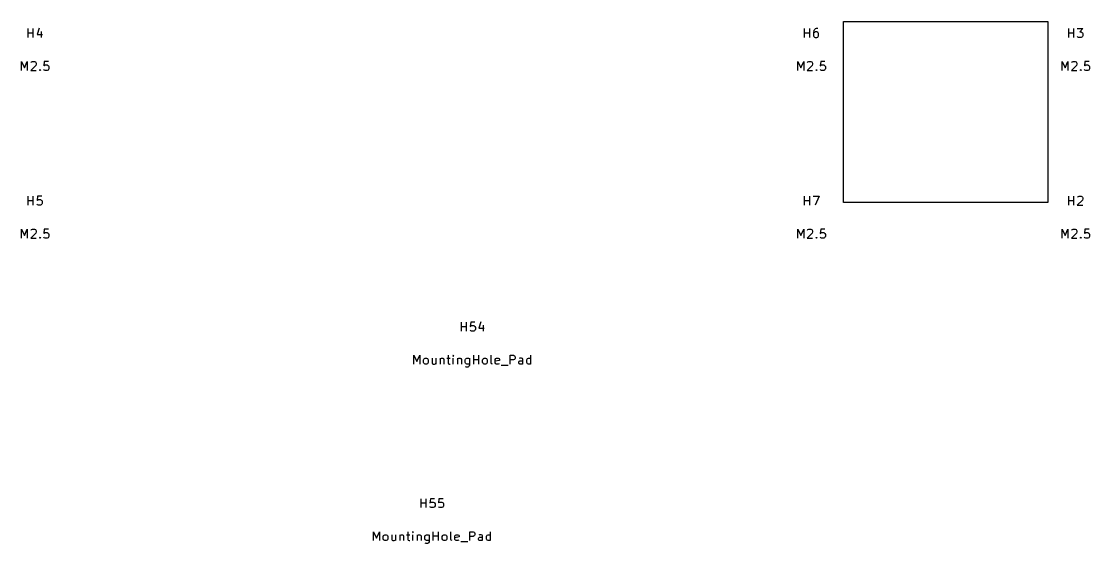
# Model space of a CAD drawing. Extents: x 10 to 349, y -106 to 34.
# Drawn here: x 229.6 to 349.4, y -24.3 to 34.3 of the extents above; entities that cross this region are included whole.
import ezdxf

# ---------------------------------------------------------------- set-up
doc = ezdxf.new("R2010")
doc.units = 0
doc.layers.add('BLACK', color=7, linetype='CONTINUOUS')

msp = doc.modelspace()

# ---------------------------------------------------------------- linework, layer by layer
at = {"layer": 'BLACK', "linetype": 'CONTINUOUS'}
for p, q in [((321.857, 34.275), (344.757, 34.275)), ((321.857, 13.975), (321.857, 34.275)), ((344.757, 34.275), (344.757, 13.975)), ((230.406, 32.4726), (230.406, 33.4726)), ((230.406, 32.9964), (230.977, 32.9964)), ((230.977, 32.4726), (230.977, 33.4726)), ((231.644, 33.5202), (231.406, 32.806)), ((231.406, 32.806), (232.025, 32.806)), ((231.882, 33.1393), (231.882, 32.4726)), ((317.478, 32.4726), (317.478, 33.4726)), ((317.478, 32.9964), (318.05, 32.9964)), ((318.05, 32.4726), (318.05, 33.4726)), ((318.526, 33.2345), (318.478, 33.044)), ((318.478, 33.044), (318.478, 32.6631)), ((318.526, 32.9964), (318.478, 32.9012)), ((318.478, 32.6631), (318.526, 32.5679)), ((318.621, 33.3774), (318.526, 33.2345)), ((318.573, 33.044), (318.526, 32.9964)), ((318.526, 32.5679), (318.573, 32.5202)), ((318.669, 33.0917), (318.573, 33.044)), ((318.573, 32.5202), (318.669, 32.4726)), ((318.669, 33.425), (318.621, 33.3774)), ((318.764, 33.4726), (318.669, 33.425)), ((318.859, 33.0917), (318.669, 33.0917)), ((318.669, 32.4726), (318.859, 32.4726)), ((318.954, 33.4726), (318.764, 33.4726)), ((318.954, 33.044), (318.859, 33.0917)), ((318.859, 32.4726), (318.954, 32.5202)), ((319.002, 32.9964), (318.954, 33.044)), ((318.954, 32.5202), (319.002, 32.5679)), ((319.05, 32.9012), (319.002, 32.9964)), ((319.002, 32.5679), (319.05, 32.6631)), ((319.05, 32.6631), (319.05, 32.9012)), ((347.113, 32.4726), (347.113, 33.4726)), ((347.113, 32.9964), (347.685, 32.9964)), ((347.685, 32.4726), (347.685, 33.4726)), ((348.065, 33.4726), (348.685, 33.4726)), ((348.113, 32.5202), (348.065, 32.5679)), ((348.208, 32.4726), (348.113, 32.5202)), ((348.494, 32.4726), (348.208, 32.4726)), ((348.685, 33.4726), (348.351, 33.0917)), ((348.351, 33.0917), (348.494, 33.0917)), ((348.494, 33.0917), (348.589, 33.044)), ((348.589, 32.5202), (348.494, 32.4726)), ((348.589, 33.044), (348.637, 32.9964)), ((348.637, 32.5679), (348.589, 32.5202)), ((348.637, 32.9964), (348.685, 32.9012)), ((348.685, 32.6631), (348.637, 32.5679)), ((348.685, 32.9012), (348.685, 32.6631)), ((229.644, 28.7726), (229.644, 29.7726)), ((229.644, 29.7726), (229.977, 29.0583)), ((229.977, 29.0583), (230.311, 29.7726)), ((230.311, 29.7726), (230.311, 28.7726)), ((231.263, 29.344), (230.692, 28.7726)), ((230.692, 28.7726), (231.311, 28.7726)), ((230.739, 29.6774), (230.787, 29.725)), ((230.787, 29.725), (230.882, 29.7726)), ((230.882, 29.7726), (231.12, 29.7726)), ((231.12, 29.7726), (231.215, 29.725)), ((231.215, 29.725), (231.263, 29.6774)), ((231.263, 29.6774), (231.311, 29.5821)), ((231.311, 29.4869), (231.263, 29.344)), ((231.311, 29.5821), (231.311, 29.4869)), ((231.692, 28.8202), (231.739, 28.8679)), ((231.739, 28.7726), (231.692, 28.8202)), ((231.739, 28.8679), (231.787, 28.8202)), ((231.739, 28.8679), (231.739, 28.7726)), ((231.787, 28.8202), (231.739, 28.7726)), ((232.215, 29.7726), (232.168, 29.2964)), ((232.168, 29.2964), (232.215, 29.344)), ((232.215, 28.8202), (232.168, 28.8679)), ((232.692, 29.7726), (232.215, 29.7726)), ((232.215, 29.344), (232.311, 29.3917)), ((232.311, 28.7726), (232.215, 28.8202)), ((232.311, 29.3917), (232.549, 29.3917)), ((232.549, 28.7726), (232.311, 28.7726)), ((232.549, 29.3917), (232.644, 29.344)), ((232.644, 28.8202), (232.549, 28.7726)), ((232.644, 29.344), (232.692, 29.2964)), ((232.692, 28.8679), (232.644, 28.8202)), ((232.692, 29.2964), (232.739, 29.2012)), ((232.739, 28.9631), (232.692, 28.8679)), ((232.739, 29.2012), (232.739, 28.9631)), ((316.716, 28.7726), (316.716, 29.7726)), ((316.716, 29.7726), (317.05, 29.0583)), ((317.05, 29.0583), (317.383, 29.7726)), ((317.383, 29.7726), (317.383, 28.7726)), ((318.335, 29.344), (317.764, 28.7726)), ((317.764, 28.7726), (318.383, 28.7726)), ((317.811, 29.6774), (317.859, 29.725)), ((317.859, 29.725), (317.954, 29.7726)), ((317.954, 29.7726), (318.192, 29.7726)), ((318.192, 29.7726), (318.288, 29.725)), ((318.288, 29.725), (318.335, 29.6774)), ((318.335, 29.6774), (318.383, 29.5821)), ((318.383, 29.4869), (318.335, 29.344)), ((318.383, 29.5821), (318.383, 29.4869)), ((318.764, 28.8202), (318.811, 28.8679)), ((318.811, 28.7726), (318.764, 28.8202)), ((318.811, 28.8679), (318.859, 28.8202)), ((318.811, 28.8679), (318.811, 28.7726)), ((318.859, 28.8202), (318.811, 28.7726)), ((319.288, 29.7726), (319.24, 29.2964)), ((319.24, 29.2964), (319.288, 29.344)), ((319.288, 28.8202), (319.24, 28.8679)), ((319.764, 29.7726), (319.288, 29.7726)), ((319.288, 29.344), (319.383, 29.3917)), ((319.383, 28.7726), (319.288, 28.8202)), ((319.383, 29.3917), (319.621, 29.3917)), ((319.621, 28.7726), (319.383, 28.7726)), ((319.621, 29.3917), (319.716, 29.344)), ((319.716, 28.8202), (319.621, 28.7726)), ((319.716, 29.344), (319.764, 29.2964)), ((319.764, 28.8679), (319.716, 28.8202)), ((319.764, 29.2964), (319.811, 29.2012)), ((319.811, 28.9631), (319.764, 28.8679)), ((319.811, 29.2012), (319.811, 28.9631)), ((346.351, 28.7726), (346.351, 29.7726)), ((346.351, 29.7726), (346.685, 29.0583)), ((346.685, 29.0583), (347.018, 29.7726)), ((347.018, 29.7726), (347.018, 28.7726)), ((347.97, 29.344), (347.399, 28.7726)), ((347.399, 28.7726), (348.018, 28.7726)), ((347.446, 29.6774), (347.494, 29.725)), ((347.494, 29.725), (347.589, 29.7726)), ((347.589, 29.7726), (347.827, 29.7726)), ((347.827, 29.7726), (347.923, 29.725)), ((347.923, 29.725), (347.97, 29.6774)), ((347.97, 29.6774), (348.018, 29.5821)), ((348.018, 29.4869), (347.97, 29.344)), ((348.018, 29.5821), (348.018, 29.4869)), ((348.399, 28.8202), (348.446, 28.8679)), ((348.446, 28.7726), (348.399, 28.8202)), ((348.446, 28.8679), (348.494, 28.8202)), ((348.446, 28.8679), (348.446, 28.7726)), ((348.494, 28.8202), (348.446, 28.7726)), ((348.923, 29.7726), (348.875, 29.2964)), ((348.875, 29.2964), (348.923, 29.344)), ((348.923, 28.8202), (348.875, 28.8679)), ((349.399, 29.7726), (348.923, 29.7726)), ((348.923, 29.344), (349.018, 29.3917)), ((349.018, 28.7726), (348.923, 28.8202)), ((349.018, 29.3917), (349.256, 29.3917)), ((349.256, 28.7726), (349.018, 28.7726)), ((349.256, 29.3917), (349.351, 29.344)), ((349.351, 28.8202), (349.256, 28.7726)), ((349.351, 29.344), (349.399, 29.2964)), ((349.399, 28.8679), (349.351, 28.8202)), ((349.399, 29.2964), (349.446, 29.2012)), ((349.446, 28.9631), (349.399, 28.8679)), ((349.446, 29.2012), (349.446, 28.9631)), ((230.406, 13.6726), (230.406, 14.6726)), ((230.977, 13.6726), (230.977, 14.6726)), ((231.454, 14.6726), (231.406, 14.1964)), ((231.93, 14.6726), (231.454, 14.6726)), ((317.478, 13.6726), (317.478, 14.6726)), ((318.05, 13.6726), (318.05, 14.6726)), ((318.43, 14.6726), (319.097, 14.6726)), ((319.097, 14.6726), (318.669, 13.6726)), ((347.113, 13.6726), (347.113, 14.6726)), ((347.685, 13.6726), (347.685, 14.6726)), ((348.113, 14.5774), (348.161, 14.625)), ((348.161, 14.625), (348.256, 14.6726)), ((348.256, 14.6726), (348.494, 14.6726)), ((348.494, 14.6726), (348.589, 14.625)), ((348.589, 14.625), (348.637, 14.5774)), ((348.637, 14.5774), (348.685, 14.4821)), ((348.685, 14.3869), (348.637, 14.244)), ((348.685, 14.4821), (348.685, 14.3869)), ((230.406, 14.1964), (230.977, 14.1964)), ((231.406, 14.1964), (231.454, 14.244)), ((231.454, 13.7202), (231.406, 13.7679)), ((231.454, 14.244), (231.549, 14.2917)), ((231.549, 13.6726), (231.454, 13.7202)), ((231.549, 14.2917), (231.787, 14.2917)), ((231.787, 13.6726), (231.549, 13.6726)), ((231.787, 14.2917), (231.882, 14.244)), ((231.882, 13.7202), (231.787, 13.6726)), ((231.882, 14.244), (231.93, 14.1964)), ((231.93, 13.7679), (231.882, 13.7202)), ((231.93, 14.1964), (231.977, 14.1012)), ((231.977, 13.8631), (231.93, 13.7679)), ((231.977, 14.1012), (231.977, 13.8631)), ((317.478, 14.1964), (318.05, 14.1964)), ((344.757, 13.975), (321.857, 13.975)), ((347.113, 14.1964), (347.685, 14.1964)), ((348.637, 14.244), (348.065, 13.6726)), ((348.065, 13.6726), (348.685, 13.6726)), ((229.644, 9.97262), (229.644, 10.9726)), ((229.644, 10.9726), (229.977, 10.2583)), ((229.977, 10.2583), (230.311, 10.9726)), ((230.311, 10.9726), (230.311, 9.97262)), ((230.739, 10.8774), (230.787, 10.925)), ((230.787, 10.925), (230.882, 10.9726)), ((230.882, 10.9726), (231.12, 10.9726)), ((231.12, 10.9726), (231.215, 10.925)), ((231.215, 10.925), (231.263, 10.8774)), ((231.263, 10.8774), (231.311, 10.7821)), ((232.215, 10.9726), (232.168, 10.4964)), ((232.692, 10.9726), (232.215, 10.9726)), ((316.716, 9.97262), (316.716, 10.9726)), ((316.716, 10.9726), (317.05, 10.2583)), ((317.05, 10.2583), (317.383, 10.9726)), ((317.383, 10.9726), (317.383, 9.97262)), ((317.811, 10.8774), (317.859, 10.925)), ((317.859, 10.925), (317.954, 10.9726)), ((317.954, 10.9726), (318.192, 10.9726)), ((318.192, 10.9726), (318.288, 10.925)), ((318.288, 10.925), (318.335, 10.8774)), ((318.335, 10.8774), (318.383, 10.7821)), ((319.288, 10.9726), (319.24, 10.4964)), ((319.764, 10.9726), (319.288, 10.9726)), ((346.351, 9.97262), (346.351, 10.9726)), ((346.351, 10.9726), (346.685, 10.2583)), ((346.685, 10.2583), (347.018, 10.9726)), ((347.018, 10.9726), (347.018, 9.97262)), ((347.446, 10.8774), (347.494, 10.925)), ((347.494, 10.925), (347.589, 10.9726)), ((347.589, 10.9726), (347.827, 10.9726)), ((347.827, 10.9726), (347.923, 10.925)), ((347.923, 10.925), (347.97, 10.8774)), ((347.97, 10.8774), (348.018, 10.7821)), ((348.923, 10.9726), (348.875, 10.4964)), ((349.399, 10.9726), (348.923, 10.9726)), ((231.263, 10.544), (230.692, 9.97262)), ((230.692, 9.97262), (231.311, 9.97262)), ((231.311, 10.6869), (231.263, 10.544)), ((231.311, 10.7821), (231.311, 10.6869)), ((231.692, 10.0202), (231.739, 10.0679)), ((231.739, 9.97262), (231.692, 10.0202)), ((231.739, 10.0679), (231.787, 10.0202)), ((231.739, 10.0679), (231.739, 9.97262)), ((231.787, 10.0202), (231.739, 9.97262)), ((232.168, 10.4964), (232.215, 10.544)), ((232.215, 10.0202), (232.168, 10.0679)), ((232.215, 10.544), (232.311, 10.5917)), ((232.311, 9.97262), (232.215, 10.0202)), ((232.311, 10.5917), (232.549, 10.5917)), ((232.549, 9.97262), (232.311, 9.97262)), ((232.549, 10.5917), (232.644, 10.544)), ((232.644, 10.0202), (232.549, 9.97262)), ((232.644, 10.544), (232.692, 10.4964)), ((232.692, 10.0679), (232.644, 10.0202)), ((232.692, 10.4964), (232.739, 10.4012)), ((232.739, 10.1631), (232.692, 10.0679)), ((232.739, 10.4012), (232.739, 10.1631)), ((318.335, 10.544), (317.764, 9.97262)), ((317.764, 9.97262), (318.383, 9.97262)), ((318.383, 10.6869), (318.335, 10.544)), ((318.383, 10.7821), (318.383, 10.6869)), ((318.764, 10.0202), (318.811, 10.0679)), ((318.811, 9.97262), (318.764, 10.0202)), ((318.811, 10.0679), (318.859, 10.0202)), ((318.811, 10.0679), (318.811, 9.97262)), ((318.859, 10.0202), (318.811, 9.97262)), ((319.24, 10.4964), (319.288, 10.544)), ((319.288, 10.0202), (319.24, 10.0679)), ((319.288, 10.544), (319.383, 10.5917)), ((319.383, 9.97262), (319.288, 10.0202)), ((319.383, 10.5917), (319.621, 10.5917)), ((319.621, 9.97262), (319.383, 9.97262)), ((319.621, 10.5917), (319.716, 10.544)), ((319.716, 10.0202), (319.621, 9.97262)), ((319.716, 10.544), (319.764, 10.4964)), ((319.764, 10.0679), (319.716, 10.0202)), ((319.764, 10.4964), (319.811, 10.4012)), ((319.811, 10.1631), (319.764, 10.0679)), ((319.811, 10.4012), (319.811, 10.1631)), ((347.97, 10.544), (347.399, 9.97262)), ((347.399, 9.97262), (348.018, 9.97262)), ((348.018, 10.6869), (347.97, 10.544)), ((348.018, 10.7821), (348.018, 10.6869)), ((348.399, 10.0202), (348.446, 10.0679)), ((348.446, 9.97262), (348.399, 10.0202)), ((348.446, 10.0679), (348.494, 10.0202)), ((348.446, 10.0679), (348.446, 9.97262)), ((348.494, 10.0202), (348.446, 9.97262)), ((348.875, 10.4964), (348.923, 10.544)), ((348.923, 10.0202), (348.875, 10.0679)), ((348.923, 10.544), (349.018, 10.5917)), ((349.018, 9.97262), (348.923, 10.0202)), ((349.018, 10.5917), (349.256, 10.5917)), ((349.256, 9.97262), (349.018, 9.97262)), ((349.256, 10.5917), (349.351, 10.544)), ((349.351, 10.0202), (349.256, 9.97262)), ((349.351, 10.544), (349.399, 10.4964)), ((349.399, 10.0679), (349.351, 10.0202)), ((349.399, 10.4964), (349.446, 10.4012)), ((349.446, 10.1631), (349.399, 10.0679)), ((349.446, 10.4012), (349.446, 10.1631)), ((278.987, -0.45238), (278.987, 0.54762)), ((278.987, 0.07143), (279.558, 0.07143)), ((279.558, -0.45238), (279.558, 0.54762)), ((280.035, 0.54762), (279.987, 0.07143)), ((279.987, 0.07143), (280.035, 0.11905)), ((280.511, 0.54762), (280.035, 0.54762)), ((280.035, 0.11905), (280.13, 0.16667)), ((280.13, 0.16667), (280.368, 0.16667)), ((280.368, 0.16667), (280.463, 0.11905)), ((280.463, 0.11905), (280.511, 0.07143)), ((280.511, 0.07143), (280.558, -0.02381)), ((281.177, 0.59524), (280.939, -0.11905)), ((281.415, 0.21429), (281.415, -0.45238)), ((280.035, -0.40476), (279.987, -0.35714)), ((280.13, -0.45238), (280.035, -0.40476)), ((280.368, -0.45238), (280.13, -0.45238)), ((280.463, -0.40476), (280.368, -0.45238)), ((280.511, -0.35714), (280.463, -0.40476)), ((280.558, -0.2619), (280.511, -0.35714)), ((280.558, -0.02381), (280.558, -0.2619)), ((280.939, -0.11905), (281.558, -0.11905)), ((273.654, -4.15238), (273.654, -3.15238)), ((273.654, -3.15238), (273.987, -3.86667)), ((273.987, -3.86667), (274.32, -3.15238)), ((274.32, -3.15238), (274.32, -4.15238)), ((274.749, -3.67619), (274.796, -3.58095)), ((274.796, -3.58095), (274.844, -3.53333)), ((274.844, -3.53333), (274.939, -3.48571)), ((274.939, -3.48571), (275.082, -3.48571)), ((275.082, -3.48571), (275.177, -3.53333)), ((275.177, -3.53333), (275.225, -3.58095)), ((275.225, -3.58095), (275.273, -3.67619)), ((275.701, -3.48571), (275.701, -4.00952)), ((276.13, -3.48571), (276.13, -4.15238)), ((276.606, -3.48571), (276.606, -4.15238)), ((276.606, -3.58095), (276.654, -3.53333)), ((276.654, -3.53333), (276.749, -3.48571)), ((276.749, -3.48571), (276.892, -3.48571)), ((276.892, -3.48571), (276.987, -3.53333)), ((276.987, -3.53333), (277.035, -3.62857)), ((277.368, -3.48571), (277.749, -3.48571)), ((277.511, -3.15238), (277.511, -4.00952)), ((278.082, -3.15238), (278.035, -3.2)), ((278.035, -3.2), (278.082, -3.24762)), ((278.13, -3.2), (278.082, -3.15238)), ((278.082, -3.15238), (278.082, -3.24762)), ((278.082, -3.24762), (278.13, -3.2)), ((278.082, -4.15238), (278.082, -3.48571)), ((278.558, -3.48571), (278.558, -4.15238)), ((278.558, -3.58095), (278.606, -3.53333)), ((278.606, -3.53333), (278.701, -3.48571)), ((278.701, -3.48571), (278.844, -3.48571)), ((278.844, -3.48571), (278.939, -3.53333)), ((278.939, -3.53333), (278.987, -3.62857)), ((279.415, -3.67619), (279.463, -3.58095)), ((279.463, -3.58095), (279.511, -3.53333)), ((279.511, -3.53333), (279.606, -3.48571)), ((279.606, -3.48571), (279.796, -3.48571)), ((279.796, -3.48571), (279.892, -3.53333)), ((279.892, -3.48571), (279.892, -4.29524)), ((280.368, -4.15238), (280.368, -3.15238)), ((280.939, -4.15238), (280.939, -3.15238)), ((281.368, -3.67619), (281.415, -3.58095)), ((281.415, -3.58095), (281.463, -3.53333)), ((281.463, -3.53333), (281.558, -3.48571)), ((281.558, -3.48571), (281.701, -3.48571)), ((281.701, -3.48571), (281.796, -3.53333)), ((281.796, -3.53333), (281.844, -3.58095)), ((281.844, -3.58095), (281.892, -3.67619)), ((282.32, -4.00952), (282.32, -3.15238)), ((282.796, -3.62857), (282.844, -3.53333)), ((282.844, -3.53333), (282.939, -3.48571)), ((282.939, -3.48571), (283.13, -3.48571)), ((283.13, -3.48571), (283.225, -3.53333)), ((283.225, -3.53333), (283.273, -3.62857)), ((284.463, -4.15238), (284.463, -3.15238)), ((284.463, -3.15238), (284.844, -3.15238)), ((284.844, -3.15238), (284.939, -3.2)), ((284.939, -3.2), (284.987, -3.24762)), ((284.987, -3.58095), (284.939, -3.62857)), ((284.987, -3.24762), (285.035, -3.34286)), ((285.035, -3.48571), (284.987, -3.58095)), ((285.035, -3.34286), (285.035, -3.48571)), ((285.558, -3.48571), (285.463, -3.53333)), ((285.749, -3.48571), (285.558, -3.48571)), ((285.844, -3.53333), (285.749, -3.48571)), ((285.892, -3.62857), (285.844, -3.53333)), ((286.32, -3.67619), (286.368, -3.58095)), ((286.368, -3.58095), (286.415, -3.53333)), ((286.415, -3.53333), (286.511, -3.48571)), ((286.511, -3.48571), (286.701, -3.48571)), ((286.701, -3.48571), (286.796, -3.53333)), ((286.796, -4.15238), (286.796, -3.15238)), ((274.749, -3.9619), (274.749, -3.67619)), ((274.796, -4.05714), (274.749, -3.9619)), ((274.844, -4.10476), (274.796, -4.05714)), ((274.939, -4.15238), (274.844, -4.10476)), ((275.082, -4.15238), (274.939, -4.15238)), ((275.177, -4.10476), (275.082, -4.15238)), ((275.225, -4.05714), (275.177, -4.10476)), ((275.273, -3.9619), (275.225, -4.05714)), ((275.273, -3.67619), (275.273, -3.9619)), ((275.701, -4.00952), (275.749, -4.10476)), ((275.749, -4.10476), (275.844, -4.15238)), ((275.844, -4.15238), (275.987, -4.15238)), ((275.987, -4.15238), (276.082, -4.10476)), ((276.082, -4.10476), (276.13, -4.05714)), ((277.035, -3.62857), (277.035, -4.15238)), ((277.511, -4.00952), (277.558, -4.10476)), ((277.558, -4.10476), (277.654, -4.15238)), ((277.654, -4.15238), (277.749, -4.15238)), ((278.987, -3.62857), (278.987, -4.15238)), ((279.415, -3.9619), (279.415, -3.67619)), ((279.463, -4.05714), (279.415, -3.9619)), ((279.511, -4.10476), (279.463, -4.05714)), ((279.558, -4.48571), (279.463, -4.43809)), ((279.606, -4.15238), (279.511, -4.10476)), ((279.701, -4.48571), (279.558, -4.48571)), ((279.796, -4.15238), (279.606, -4.15238)), ((279.796, -4.43809), (279.701, -4.48571)), ((279.892, -4.10476), (279.796, -4.15238)), ((279.844, -4.39048), (279.796, -4.43809)), ((279.892, -4.29524), (279.844, -4.39048)), ((280.368, -3.62857), (280.939, -3.62857)), ((281.368, -3.9619), (281.368, -3.67619)), ((281.415, -4.05714), (281.368, -3.9619)), ((281.463, -4.10476), (281.415, -4.05714)), ((281.558, -4.15238), (281.463, -4.10476)), ((281.701, -4.15238), (281.558, -4.15238)), ((281.796, -4.10476), (281.701, -4.15238)), ((281.844, -4.05714), (281.796, -4.10476)), ((281.892, -3.9619), (281.844, -4.05714)), ((281.892, -3.67619), (281.892, -3.9619)), ((282.368, -4.10476), (282.32, -4.00952)), ((282.463, -4.15238), (282.368, -4.10476)), ((282.796, -4.00952), (282.796, -3.62857)), ((283.273, -3.72381), (282.796, -3.81905)), ((282.844, -4.10476), (282.796, -4.00952)), ((282.939, -4.15238), (282.844, -4.10476)), ((283.13, -4.15238), (282.939, -4.15238)), ((283.225, -4.10476), (283.13, -4.15238)), ((283.273, -3.62857), (283.273, -3.72381)), ((283.463, -4.24762), (284.225, -4.24762)), ((284.844, -3.67619), (284.463, -3.67619)), ((284.939, -3.62857), (284.844, -3.67619)), ((285.415, -3.91429), (285.463, -3.81905)), ((285.415, -4.00952), (285.415, -3.91429)), ((285.463, -4.10476), (285.415, -4.00952)), ((285.463, -3.81905), (285.558, -3.77143)), ((285.558, -4.15238), (285.463, -4.10476)), ((285.558, -3.77143), (285.796, -3.77143)), ((285.796, -4.15238), (285.558, -4.15238)), ((285.796, -3.77143), (285.892, -3.72381)), ((285.892, -4.10476), (285.796, -4.15238)), ((285.892, -4.15238), (285.892, -3.62857)), ((286.32, -3.9619), (286.32, -3.67619)), ((286.368, -4.05714), (286.32, -3.9619)), ((286.415, -4.10476), (286.368, -4.05714)), ((286.511, -4.15238), (286.415, -4.10476)), ((286.701, -4.15238), (286.511, -4.15238)), ((286.796, -4.10476), (286.701, -4.15238)), ((274.463, -20.2374), (274.463, -19.2374)), ((274.463, -19.7136), (275.034, -19.7136)), ((275.034, -20.2374), (275.034, -19.2374)), ((275.511, -19.2374), (275.463, -19.7136)), ((275.463, -19.7136), (275.511, -19.666)), ((275.511, -20.1898), (275.463, -20.1421)), ((275.987, -19.2374), (275.511, -19.2374)), ((275.511, -19.666), (275.606, -19.6183)), ((275.606, -20.2374), (275.511, -20.1898)), ((275.606, -19.6183), (275.844, -19.6183)), ((275.844, -20.2374), (275.606, -20.2374)), ((275.844, -19.6183), (275.939, -19.666)), ((275.939, -20.1898), (275.844, -20.2374)), ((275.939, -19.666), (275.987, -19.7136)), ((275.987, -20.1421), (275.939, -20.1898)), ((275.987, -19.7136), (276.034, -19.8088)), ((276.034, -20.0469), (275.987, -20.1421)), ((276.034, -19.8088), (276.034, -20.0469)), ((276.463, -19.2374), (276.415, -19.7136)), ((276.415, -19.7136), (276.463, -19.666)), ((276.463, -20.1898), (276.415, -20.1421)), ((276.939, -19.2374), (276.463, -19.2374)), ((276.463, -19.666), (276.558, -19.6183)), ((276.558, -20.2374), (276.463, -20.1898)), ((276.558, -19.6183), (276.796, -19.6183)), ((276.796, -20.2374), (276.558, -20.2374)), ((276.796, -19.6183), (276.892, -19.666)), ((276.892, -20.1898), (276.796, -20.2374)), ((276.892, -19.666), (276.939, -19.7136)), ((276.939, -20.1421), (276.892, -20.1898)), ((276.939, -19.7136), (276.987, -19.8088)), ((276.987, -20.0469), (276.939, -20.1421)), ((276.987, -19.8088), (276.987, -20.0469)), ((269.13, -23.9374), (269.13, -22.9374)), ((269.13, -22.9374), (269.463, -23.6517)), ((269.463, -23.6517), (269.796, -22.9374)), ((269.796, -22.9374), (269.796, -23.9374)), ((270.225, -23.4612), (270.273, -23.366)), ((270.225, -23.7469), (270.225, -23.4612)), ((270.273, -23.8421), (270.225, -23.7469)), ((270.273, -23.366), (270.32, -23.3183)), ((270.32, -23.8898), (270.273, -23.8421)), ((270.32, -23.3183), (270.415, -23.2707)), ((270.415, -23.9374), (270.32, -23.8898)), ((270.415, -23.2707), (270.558, -23.2707)), ((270.558, -23.9374), (270.415, -23.9374)), ((270.558, -23.2707), (270.653, -23.3183)), ((270.653, -23.8898), (270.558, -23.9374)), ((270.653, -23.3183), (270.701, -23.366)), ((270.701, -23.8421), (270.653, -23.8898)), ((270.701, -23.366), (270.749, -23.4612)), ((270.749, -23.7469), (270.701, -23.8421)), ((270.749, -23.4612), (270.749, -23.7469)), ((271.177, -23.2707), (271.177, -23.7945)), ((271.177, -23.7945), (271.225, -23.8898)), ((271.225, -23.8898), (271.32, -23.9374)), ((271.32, -23.9374), (271.463, -23.9374)), ((271.463, -23.9374), (271.558, -23.8898)), ((271.558, -23.8898), (271.606, -23.8421)), ((271.606, -23.2707), (271.606, -23.9374)), ((272.082, -23.2707), (272.082, -23.9374)), ((272.082, -23.366), (272.13, -23.3183)), ((272.13, -23.3183), (272.225, -23.2707)), ((272.225, -23.2707), (272.368, -23.2707)), ((272.368, -23.2707), (272.463, -23.3183)), ((272.463, -23.3183), (272.511, -23.4136)), ((272.511, -23.4136), (272.511, -23.9374)), ((272.844, -23.2707), (273.225, -23.2707)), ((272.987, -22.9374), (272.987, -23.7945)), ((272.987, -23.7945), (273.034, -23.8898)), ((273.034, -23.8898), (273.13, -23.9374)), ((273.13, -23.9374), (273.225, -23.9374)), ((273.558, -22.9374), (273.511, -22.985)), ((273.511, -22.985), (273.558, -23.0326)), ((273.606, -22.985), (273.558, -22.9374)), ((273.558, -22.9374), (273.558, -23.0326)), ((273.558, -23.0326), (273.606, -22.985)), ((273.558, -23.9374), (273.558, -23.2707)), ((274.034, -23.2707), (274.034, -23.9374)), ((274.034, -23.366), (274.082, -23.3183)), ((274.082, -23.3183), (274.177, -23.2707)), ((274.177, -23.2707), (274.32, -23.2707)), ((274.32, -23.2707), (274.415, -23.3183)), ((274.415, -23.3183), (274.463, -23.4136)), ((274.463, -23.4136), (274.463, -23.9374)), ((274.892, -23.4612), (274.939, -23.366)), ((274.892, -23.7469), (274.892, -23.4612)), ((274.939, -23.8421), (274.892, -23.7469)), ((274.939, -23.366), (274.987, -23.3183)), ((274.987, -23.8898), (274.939, -23.8421)), ((274.987, -23.3183), (275.082, -23.2707)), ((275.082, -23.9374), (274.987, -23.8898)), ((275.082, -23.2707), (275.273, -23.2707)), ((275.273, -23.9374), (275.082, -23.9374)), ((275.273, -23.2707), (275.368, -23.3183)), ((275.368, -23.8898), (275.273, -23.9374)), ((275.368, -23.2707), (275.368, -24.0802)), ((275.844, -23.9374), (275.844, -22.9374)), ((275.844, -23.4136), (276.415, -23.4136)), ((276.415, -23.9374), (276.415, -22.9374)), ((276.844, -23.4612), (276.892, -23.366)), ((276.844, -23.7469), (276.844, -23.4612)), ((276.892, -23.8421), (276.844, -23.7469)), ((276.892, -23.366), (276.939, -23.3183)), ((276.939, -23.8898), (276.892, -23.8421)), ((276.939, -23.3183), (277.034, -23.2707)), ((277.034, -23.9374), (276.939, -23.8898)), ((277.034, -23.2707), (277.177, -23.2707)), ((277.177, -23.9374), (277.034, -23.9374)), ((277.177, -23.2707), (277.273, -23.3183)), ((277.273, -23.8898), (277.177, -23.9374)), ((277.273, -23.3183), (277.32, -23.366)), ((277.32, -23.8421), (277.273, -23.8898)), ((277.32, -23.366), (277.368, -23.4612)), ((277.368, -23.7469), (277.32, -23.8421)), ((277.368, -23.4612), (277.368, -23.7469)), ((277.796, -23.7945), (277.796, -22.9374)), ((277.844, -23.8898), (277.796, -23.7945)), ((277.939, -23.9374), (277.844, -23.8898)), ((278.273, -23.4136), (278.32, -23.3183)), ((278.273, -23.7945), (278.273, -23.4136)), ((278.749, -23.5088), (278.273, -23.604)), ((278.32, -23.8898), (278.273, -23.7945)), ((278.32, -23.3183), (278.415, -23.2707)), ((278.415, -23.9374), (278.32, -23.8898)), ((278.415, -23.2707), (278.606, -23.2707)), ((278.606, -23.9374), (278.415, -23.9374)), ((278.606, -23.2707), (278.701, -23.3183)), ((278.701, -23.8898), (278.606, -23.9374)), ((278.701, -23.3183), (278.749, -23.4136)), ((278.749, -23.4136), (278.749, -23.5088)), ((279.939, -23.9374), (279.939, -22.9374)), ((279.939, -22.9374), (280.32, -22.9374)), ((280.32, -23.4612), (279.939, -23.4612)), ((280.32, -22.9374), (280.415, -22.985)), ((280.415, -23.4136), (280.32, -23.4612)), ((280.415, -22.985), (280.463, -23.0326)), ((280.463, -23.366), (280.415, -23.4136)), ((280.463, -23.0326), (280.511, -23.1279)), ((280.511, -23.2707), (280.463, -23.366)), ((280.511, -23.1279), (280.511, -23.2707)), ((280.892, -23.6993), (280.939, -23.604)), ((280.892, -23.7945), (280.892, -23.6993)), ((280.939, -23.8898), (280.892, -23.7945)), ((281.034, -23.2707), (280.939, -23.3183)), ((280.939, -23.604), (281.034, -23.5564)), ((281.034, -23.9374), (280.939, -23.8898)), ((281.225, -23.2707), (281.034, -23.2707)), ((281.034, -23.5564), (281.273, -23.5564)), ((281.273, -23.9374), (281.034, -23.9374)), ((281.32, -23.3183), (281.225, -23.2707)), ((281.273, -23.5564), (281.368, -23.5088)), ((281.368, -23.8898), (281.273, -23.9374)), ((281.368, -23.4136), (281.32, -23.3183)), ((281.368, -23.9374), (281.368, -23.4136)), ((281.796, -23.4612), (281.844, -23.366)), ((281.796, -23.7469), (281.796, -23.4612)), ((281.844, -23.8421), (281.796, -23.7469)), ((281.844, -23.366), (281.892, -23.3183)), ((281.892, -23.8898), (281.844, -23.8421)), ((281.892, -23.3183), (281.987, -23.2707)), ((281.987, -23.9374), (281.892, -23.8898)), ((281.987, -23.2707), (282.177, -23.2707)), ((282.177, -23.9374), (281.987, -23.9374)), ((282.177, -23.2707), (282.273, -23.3183)), ((282.273, -23.8898), (282.177, -23.9374)), ((282.273, -23.9374), (282.273, -22.9374)), ((275.034, -24.2707), (274.939, -24.2231)), ((275.177, -24.2707), (275.034, -24.2707)), ((275.273, -24.2231), (275.177, -24.2707)), ((275.32, -24.1755), (275.273, -24.2231)), ((275.368, -24.0802), (275.32, -24.1755)), ((278.939, -24.0326), (279.701, -24.0326))]:
    msp.add_line(p, q, dxfattribs=at)

doc.saveas('drawing.dxf')
